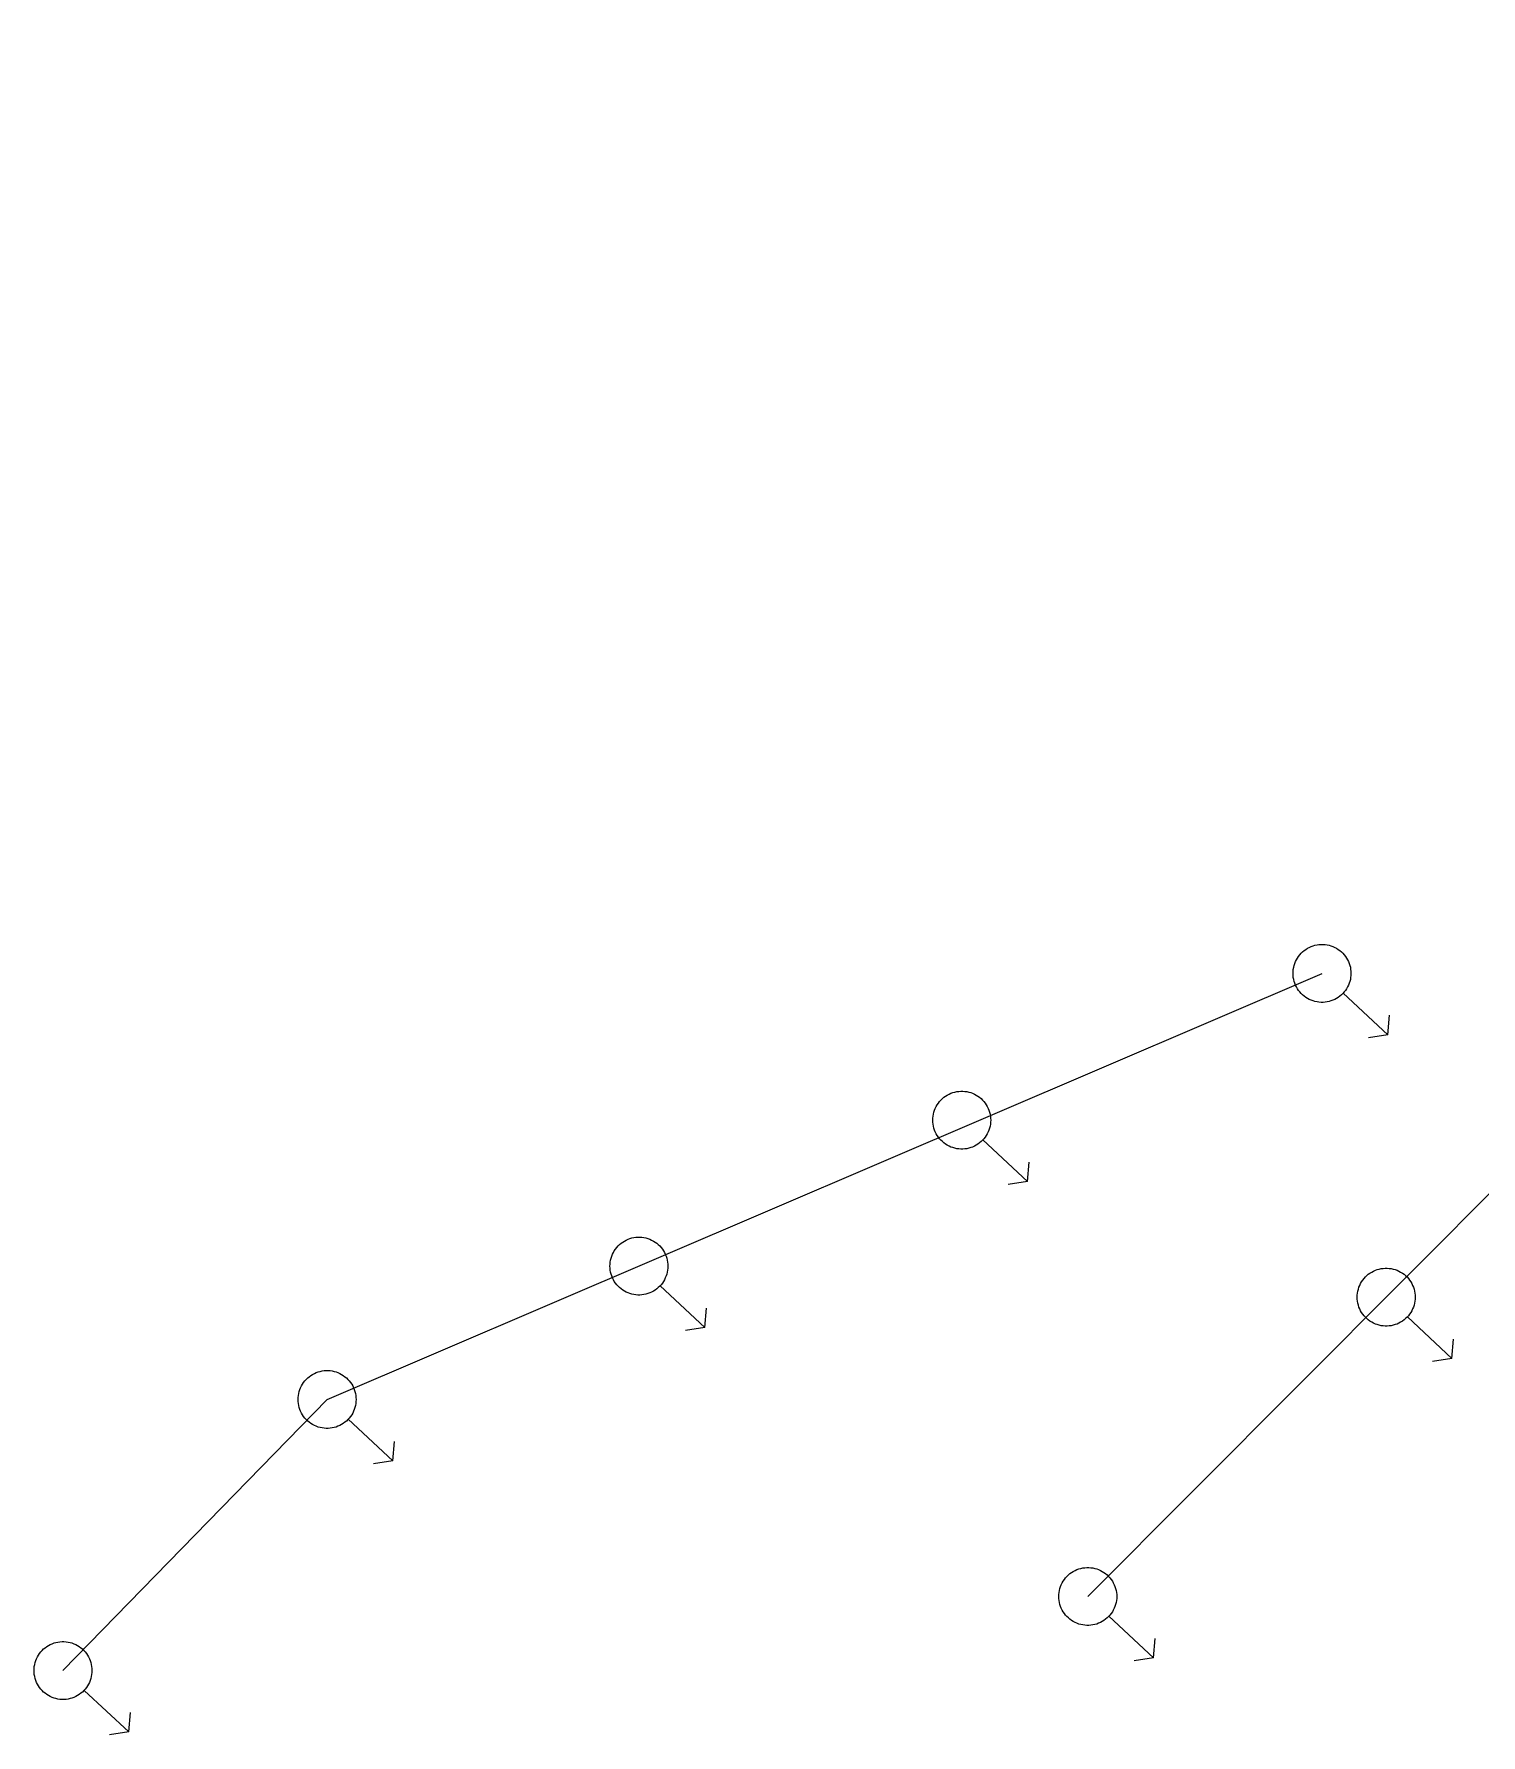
# Model space of a CAD drawing. Header units: inches. Extents: x 1390672 to 1398270, y 354915 to 360781.
# Drawn here: x 1393480.3 to 1393636, y 358082 to 358265.1 of the extents above; entities that cross this region are included whole.
import ezdxf

# ---------------------------------------------------------------- set-up
doc = ezdxf.new("R2010")
doc.units = ezdxf.units.IN
doc.header["$MEASUREMENT"] = 0

msp = doc.modelspace()

# ---------------------------------------------------------------- linework, layer by layer
for points in [[(1393593.69, 358096.94), (1393684.66, 358188.21), (1393767.2, 358265.12)], [(1393593.69, 358096.94), (1393684.66, 358188.21), (1393767.2, 358265.12)], [(1393622.01, 358164.01), (1393622.01, 358163.79), (1393621.98, 358163.57), (1393621.95, 358163.36), (1393621.89, 358163.15), (1393621.83, 358162.94), (1393621.74, 358162.74), (1393621.65, 358162.55), (1393621.54, 358162.36), (1393621.42, 358162.18), (1393621.28, 358162.01), (1393621.14, 358161.84), (1393620.98, 358161.69), (1393620.82, 358161.55), (1393620.64, 358161.42), (1393620.46, 358161.31), (1393620.26, 358161.21), (1393620.06, 358161.12), (1393619.86, 358161.04), (1393619.65, 358160.98), (1393619.44, 358160.94), (1393619.22, 358160.91), (1393619.01, 358160.89), (1393618.79, 358160.89), (1393618.57, 358160.91), (1393618.36, 358160.94), (1393618.14, 358160.98), (1393617.93, 358161.04), (1393617.73, 358161.12), (1393617.53, 358161.21), (1393617.34, 358161.31), (1393617.15, 358161.42), (1393616.98, 358161.55), (1393616.81, 358161.69), (1393616.65, 358161.84), (1393616.51, 358162.01), (1393616.38, 358162.18), (1393616.25, 358162.36), (1393616.15, 358162.55), (1393616.05, 358162.74), (1393615.97, 358162.94), (1393615.9, 358163.15), (1393615.85, 358163.36), (1393615.81, 358163.57), (1393615.79, 358163.79), (1393615.78, 358164.01), (1393615.79, 358164.23), (1393615.81, 358164.44), (1393615.85, 358164.66), (1393615.9, 358164.87), (1393615.97, 358165.07), (1393616.05, 358165.28), (1393616.15, 358165.47), (1393616.25, 358165.66), (1393616.38, 358165.84), (1393616.51, 358166.01), (1393616.65, 358166.17), (1393616.81, 358166.32), (1393616.98, 358166.46), (1393617.15, 358166.59), (1393617.34, 358166.71), (1393617.53, 358166.81), (1393617.73, 358166.9), (1393617.93, 358166.97), (1393618.14, 358167.03), (1393618.36, 358167.08), (1393618.57, 358167.11), (1393618.79, 358167.12), (1393619.01, 358167.12), (1393619.22, 358167.11), (1393619.44, 358167.08), (1393619.65, 358167.03), (1393619.86, 358166.97), (1393620.06, 358166.9), (1393620.26, 358166.81), (1393620.46, 358166.71), (1393620.64, 358166.59), (1393620.82, 358166.46), (1393620.98, 358166.32), (1393621.14, 358166.17), (1393621.28, 358166.01), (1393621.42, 358165.84), (1393621.54, 358165.66), (1393621.65, 358165.47), (1393621.74, 358165.28), (1393621.83, 358165.07), (1393621.89, 358164.87), (1393621.95, 358164.66), (1393621.98, 358164.44), (1393622.01, 358164.23), (1393622.01, 358164.01)], [(1393622.01, 358164.01), (1393622.01, 358163.79), (1393621.98, 358163.57), (1393621.95, 358163.36), (1393621.89, 358163.15), (1393621.83, 358162.94), (1393621.74, 358162.74), (1393621.65, 358162.55), (1393621.54, 358162.36), (1393621.42, 358162.18), (1393621.28, 358162.01), (1393621.14, 358161.84), (1393620.98, 358161.69), (1393620.82, 358161.55), (1393620.64, 358161.42), (1393620.46, 358161.31), (1393620.26, 358161.21), (1393620.06, 358161.12), (1393619.86, 358161.04), (1393619.65, 358160.98), (1393619.44, 358160.94), (1393619.22, 358160.91), (1393619.01, 358160.89), (1393618.79, 358160.89), (1393618.57, 358160.91), (1393618.36, 358160.94), (1393618.14, 358160.98), (1393617.93, 358161.04), (1393617.73, 358161.12), (1393617.53, 358161.21), (1393617.34, 358161.31), (1393617.15, 358161.42), (1393616.98, 358161.55), (1393616.81, 358161.69), (1393616.65, 358161.84), (1393616.51, 358162.01), (1393616.38, 358162.18), (1393616.25, 358162.36), (1393616.15, 358162.55), (1393616.05, 358162.74), (1393615.97, 358162.94), (1393615.9, 358163.15), (1393615.85, 358163.36), (1393615.81, 358163.57), (1393615.79, 358163.79), (1393615.78, 358164.01), (1393615.79, 358164.23), (1393615.81, 358164.44), (1393615.85, 358164.66), (1393615.9, 358164.87), (1393615.97, 358165.07), (1393616.05, 358165.28), (1393616.15, 358165.47), (1393616.25, 358165.66), (1393616.38, 358165.84), (1393616.51, 358166.01), (1393616.65, 358166.17), (1393616.81, 358166.32), (1393616.98, 358166.46), (1393617.15, 358166.59), (1393617.34, 358166.71), (1393617.53, 358166.81), (1393617.73, 358166.9), (1393617.93, 358166.97), (1393618.14, 358167.03), (1393618.36, 358167.08), (1393618.57, 358167.11), (1393618.79, 358167.12), (1393619.01, 358167.12), (1393619.22, 358167.11), (1393619.44, 358167.08), (1393619.65, 358167.03), (1393619.86, 358166.97), (1393620.06, 358166.9), (1393620.26, 358166.81), (1393620.46, 358166.71), (1393620.64, 358166.59), (1393620.82, 358166.46), (1393620.98, 358166.32), (1393621.14, 358166.17), (1393621.28, 358166.01), (1393621.42, 358165.84), (1393621.54, 358165.66), (1393621.65, 358165.47), (1393621.74, 358165.28), (1393621.83, 358165.07), (1393621.89, 358164.87), (1393621.95, 358164.66), (1393621.98, 358164.44), (1393622.01, 358164.23), (1393622.01, 358164.01)], [(1393483.41, 358088.97), (1393511.83, 358118.15), (1393618.9, 358164.01)], [(1393483.41, 358088.97), (1393511.83, 358118.15), (1393618.9, 358164.01)], [(1393621.17, 358161.88), (1393625.98, 358157.4)], [(1393621.17, 358161.88), (1393625.98, 358157.4)], [(1393625.98, 358157.4), (1393626.15, 358159.5)], [(1393625.98, 358157.4), (1393626.15, 358159.5)], [(1393625.98, 358157.4), (1393623.89, 358157.07)], [(1393625.98, 358157.4), (1393623.89, 358157.07)], [(1393583.25, 358148.21), (1393583.24, 358148), (1393583.22, 358147.78), (1393583.18, 358147.57), (1393583.13, 358147.35), (1393583.06, 358147.15), (1393582.98, 358146.95), (1393582.88, 358146.75), (1393582.77, 358146.56), (1393582.65, 358146.38), (1393582.52, 358146.21), (1393582.37, 358146.05), (1393582.22, 358145.9), (1393582.05, 358145.76), (1393581.87, 358145.63), (1393581.69, 358145.51), (1393581.5, 358145.41), (1393581.3, 358145.32), (1393581.09, 358145.25), (1393580.88, 358145.19), (1393580.67, 358145.14), (1393580.46, 358145.11), (1393580.24, 358145.1), (1393580.02, 358145.1), (1393579.8, 358145.11), (1393579.59, 358145.14), (1393579.38, 358145.19), (1393579.17, 358145.25), (1393578.96, 358145.32), (1393578.76, 358145.41), (1393578.57, 358145.51), (1393578.39, 358145.63), (1393578.21, 358145.76), (1393578.04, 358145.9), (1393577.89, 358146.05), (1393577.74, 358146.21), (1393577.61, 358146.38), (1393577.49, 358146.56), (1393577.38, 358146.75), (1393577.28, 358146.95), (1393577.2, 358147.15), (1393577.13, 358147.35), (1393577.08, 358147.57), (1393577.04, 358147.78), (1393577.02, 358148), (1393577.01, 358148.21), (1393577.02, 358148.43), (1393577.04, 358148.65), (1393577.08, 358148.86), (1393577.13, 358149.07), (1393577.2, 358149.28), (1393577.28, 358149.48), (1393577.38, 358149.68), (1393577.49, 358149.86), (1393577.61, 358150.04), (1393577.74, 358150.22), (1393577.89, 358150.38), (1393578.04, 358150.53), (1393578.21, 358150.67), (1393578.39, 358150.8), (1393578.57, 358150.91), (1393578.76, 358151.01), (1393578.96, 358151.1), (1393579.17, 358151.18), (1393579.38, 358151.24), (1393579.59, 358151.28), (1393579.8, 358151.31), (1393580.02, 358151.33), (1393580.24, 358151.33), (1393580.46, 358151.31), (1393580.67, 358151.28), (1393580.88, 358151.24), (1393581.09, 358151.18), (1393581.3, 358151.1), (1393581.5, 358151.01), (1393581.69, 358150.91), (1393581.87, 358150.8), (1393582.05, 358150.67), (1393582.22, 358150.53), (1393582.37, 358150.38), (1393582.52, 358150.22), (1393582.65, 358150.04), (1393582.77, 358149.86), (1393582.88, 358149.68), (1393582.98, 358149.48), (1393583.06, 358149.28), (1393583.13, 358149.07), (1393583.18, 358148.86), (1393583.22, 358148.65), (1393583.24, 358148.43), (1393583.25, 358148.21)], [(1393583.25, 358148.21), (1393583.24, 358148), (1393583.22, 358147.78), (1393583.18, 358147.57), (1393583.13, 358147.35), (1393583.06, 358147.15), (1393582.98, 358146.95), (1393582.88, 358146.75), (1393582.77, 358146.56), (1393582.65, 358146.38), (1393582.52, 358146.21), (1393582.37, 358146.05), (1393582.22, 358145.9), (1393582.05, 358145.76), (1393581.87, 358145.63), (1393581.69, 358145.51), (1393581.5, 358145.41), (1393581.3, 358145.32), (1393581.09, 358145.25), (1393580.88, 358145.19), (1393580.67, 358145.14), (1393580.46, 358145.11), (1393580.24, 358145.1), (1393580.02, 358145.1), (1393579.8, 358145.11), (1393579.59, 358145.14), (1393579.38, 358145.19), (1393579.17, 358145.25), (1393578.96, 358145.32), (1393578.76, 358145.41), (1393578.57, 358145.51), (1393578.39, 358145.63), (1393578.21, 358145.76), (1393578.04, 358145.9), (1393577.89, 358146.05), (1393577.74, 358146.21), (1393577.61, 358146.38), (1393577.49, 358146.56), (1393577.38, 358146.75), (1393577.28, 358146.95), (1393577.2, 358147.15), (1393577.13, 358147.35), (1393577.08, 358147.57), (1393577.04, 358147.78), (1393577.02, 358148), (1393577.01, 358148.21), (1393577.02, 358148.43), (1393577.04, 358148.65), (1393577.08, 358148.86), (1393577.13, 358149.07), (1393577.2, 358149.28), (1393577.28, 358149.48), (1393577.38, 358149.68), (1393577.49, 358149.86), (1393577.61, 358150.04), (1393577.74, 358150.22), (1393577.89, 358150.38), (1393578.04, 358150.53), (1393578.21, 358150.67), (1393578.39, 358150.8), (1393578.57, 358150.91), (1393578.76, 358151.01), (1393578.96, 358151.1), (1393579.17, 358151.18), (1393579.38, 358151.24), (1393579.59, 358151.28), (1393579.8, 358151.31), (1393580.02, 358151.33), (1393580.24, 358151.33), (1393580.46, 358151.31), (1393580.67, 358151.28), (1393580.88, 358151.24), (1393581.09, 358151.18), (1393581.3, 358151.1), (1393581.5, 358151.01), (1393581.69, 358150.91), (1393581.87, 358150.8), (1393582.05, 358150.67), (1393582.22, 358150.53), (1393582.37, 358150.38), (1393582.52, 358150.22), (1393582.65, 358150.04), (1393582.77, 358149.86), (1393582.88, 358149.68), (1393582.98, 358149.48), (1393583.06, 358149.28), (1393583.13, 358149.07), (1393583.18, 358148.86), (1393583.22, 358148.65), (1393583.24, 358148.43), (1393583.25, 358148.21)], [(1393582.4, 358146.08), (1393587.21, 358141.6)], [(1393582.4, 358146.08), (1393587.21, 358141.6)], [(1393587.21, 358141.6), (1393587.39, 358143.7)], [(1393587.21, 358141.6), (1393587.39, 358143.7)], [(1393587.21, 358141.6), (1393585.13, 358141.28)], [(1393587.21, 358141.6), (1393585.13, 358141.28)], [(1393548.5, 358132.5), (1393548.5, 358132.29), (1393548.47, 358132.07), (1393548.44, 358131.86), (1393548.38, 358131.65), (1393548.32, 358131.44), (1393548.23, 358131.24), (1393548.14, 358131.04), (1393548.03, 358130.85), (1393547.91, 358130.67), (1393547.78, 358130.5), (1393547.63, 358130.34), (1393547.47, 358130.19), (1393547.31, 358130.05), (1393547.13, 358129.92), (1393546.95, 358129.81), (1393546.75, 358129.7), (1393546.56, 358129.62), (1393546.35, 358129.54), (1393546.14, 358129.48), (1393545.93, 358129.44), (1393545.71, 358129.41), (1393545.5, 358129.39), (1393545.28, 358129.39), (1393545.06, 358129.41), (1393544.85, 358129.44), (1393544.63, 358129.48), (1393544.42, 358129.54), (1393544.22, 358129.62), (1393544.02, 358129.7), (1393543.83, 358129.81), (1393543.65, 358129.92), (1393543.47, 358130.05), (1393543.3, 358130.19), (1393543.15, 358130.34), (1393543, 358130.5), (1393542.87, 358130.67), (1393542.74, 358130.85), (1393542.64, 358131.04), (1393542.54, 358131.24), (1393542.46, 358131.44), (1393542.39, 358131.65), (1393542.34, 358131.86), (1393542.3, 358132.07), (1393542.28, 358132.29), (1393542.27, 358132.5), (1393542.28, 358132.72), (1393542.3, 358132.94), (1393542.34, 358133.15), (1393542.39, 358133.36), (1393542.46, 358133.57), (1393542.54, 358133.77), (1393542.64, 358133.97), (1393542.74, 358134.16), (1393542.87, 358134.34), (1393543, 358134.51), (1393543.15, 358134.67), (1393543.3, 358134.82), (1393543.47, 358134.96), (1393543.65, 358135.09), (1393543.83, 358135.2), (1393544.02, 358135.31), (1393544.22, 358135.39), (1393544.42, 358135.47), (1393544.63, 358135.53), (1393544.85, 358135.57), (1393545.06, 358135.6), (1393545.28, 358135.62), (1393545.5, 358135.62), (1393545.71, 358135.6), (1393545.93, 358135.57), (1393546.14, 358135.53), (1393546.35, 358135.47), (1393546.56, 358135.39), (1393546.75, 358135.31), (1393546.95, 358135.2), (1393547.13, 358135.09), (1393547.31, 358134.96), (1393547.47, 358134.82), (1393547.63, 358134.67), (1393547.78, 358134.51), (1393547.91, 358134.34), (1393548.03, 358134.16), (1393548.14, 358133.97), (1393548.23, 358133.77), (1393548.32, 358133.57), (1393548.38, 358133.36), (1393548.44, 358133.15), (1393548.47, 358132.94), (1393548.5, 358132.72), (1393548.5, 358132.5)], [(1393548.5, 358132.5), (1393548.5, 358132.29), (1393548.47, 358132.07), (1393548.44, 358131.86), (1393548.38, 358131.65), (1393548.32, 358131.44), (1393548.23, 358131.24), (1393548.14, 358131.04), (1393548.03, 358130.85), (1393547.91, 358130.67), (1393547.78, 358130.5), (1393547.63, 358130.34), (1393547.47, 358130.19), (1393547.31, 358130.05), (1393547.13, 358129.92), (1393546.95, 358129.81), (1393546.75, 358129.7), (1393546.56, 358129.62), (1393546.35, 358129.54), (1393546.14, 358129.48), (1393545.93, 358129.44), (1393545.71, 358129.41), (1393545.5, 358129.39), (1393545.28, 358129.39), (1393545.06, 358129.41), (1393544.85, 358129.44), (1393544.63, 358129.48), (1393544.42, 358129.54), (1393544.22, 358129.62), (1393544.02, 358129.7), (1393543.83, 358129.81), (1393543.65, 358129.92), (1393543.47, 358130.05), (1393543.3, 358130.19), (1393543.15, 358130.34), (1393543, 358130.5), (1393542.87, 358130.67), (1393542.74, 358130.85), (1393542.64, 358131.04), (1393542.54, 358131.24), (1393542.46, 358131.44), (1393542.39, 358131.65), (1393542.34, 358131.86), (1393542.3, 358132.07), (1393542.28, 358132.29), (1393542.27, 358132.5), (1393542.28, 358132.72), (1393542.3, 358132.94), (1393542.34, 358133.15), (1393542.39, 358133.36), (1393542.46, 358133.57), (1393542.54, 358133.77), (1393542.64, 358133.97), (1393542.74, 358134.16), (1393542.87, 358134.34), (1393543, 358134.51), (1393543.15, 358134.67), (1393543.3, 358134.82), (1393543.47, 358134.96), (1393543.65, 358135.09), (1393543.83, 358135.2), (1393544.02, 358135.31), (1393544.22, 358135.39), (1393544.42, 358135.47), (1393544.63, 358135.53), (1393544.85, 358135.57), (1393545.06, 358135.6), (1393545.28, 358135.62), (1393545.5, 358135.62), (1393545.71, 358135.6), (1393545.93, 358135.57), (1393546.14, 358135.53), (1393546.35, 358135.47), (1393546.56, 358135.39), (1393546.75, 358135.31), (1393546.95, 358135.2), (1393547.13, 358135.09), (1393547.31, 358134.96), (1393547.47, 358134.82), (1393547.63, 358134.67), (1393547.78, 358134.51), (1393547.91, 358134.34), (1393548.03, 358134.16), (1393548.14, 358133.97), (1393548.23, 358133.77), (1393548.32, 358133.57), (1393548.38, 358133.36), (1393548.44, 358133.15), (1393548.47, 358132.94), (1393548.5, 358132.72), (1393548.5, 358132.5)], [(1393628.92, 358129.16), (1393628.91, 358128.94), (1393628.89, 358128.73), (1393628.85, 358128.51), (1393628.8, 358128.3), (1393628.73, 358128.1), (1393628.65, 358127.89), (1393628.56, 358127.7), (1393628.45, 358127.51), (1393628.32, 358127.33), (1393628.19, 358127.16), (1393628.05, 358127), (1393627.89, 358126.85), (1393627.72, 358126.71), (1393627.55, 358126.58), (1393627.36, 358126.46), (1393627.17, 358126.36), (1393626.97, 358126.27), (1393626.77, 358126.2), (1393626.56, 358126.14), (1393626.34, 358126.09), (1393626.13, 358126.06), (1393625.91, 358126.05), (1393625.69, 358126.05), (1393625.48, 358126.06), (1393625.26, 358126.09), (1393625.05, 358126.14), (1393624.84, 358126.2), (1393624.64, 358126.27), (1393624.44, 358126.36), (1393624.25, 358126.46), (1393624.06, 358126.58), (1393623.88, 358126.71), (1393623.72, 358126.85), (1393623.56, 358127), (1393623.42, 358127.16), (1393623.28, 358127.33), (1393623.16, 358127.51), (1393623.05, 358127.7), (1393622.96, 358127.89), (1393622.87, 358128.1), (1393622.81, 358128.3), (1393622.75, 358128.51), (1393622.72, 358128.73), (1393622.69, 358128.94), (1393622.69, 358129.16), (1393622.69, 358129.38), (1393622.72, 358129.6), (1393622.75, 358129.81), (1393622.81, 358130.02), (1393622.87, 358130.23), (1393622.96, 358130.43), (1393623.05, 358130.62), (1393623.16, 358130.81), (1393623.28, 358130.99), (1393623.42, 358131.16), (1393623.56, 358131.33), (1393623.72, 358131.48), (1393623.88, 358131.62), (1393624.06, 358131.75), (1393624.25, 358131.86), (1393624.44, 358131.96), (1393624.64, 358132.05), (1393624.84, 358132.13), (1393625.05, 358132.19), (1393625.26, 358132.23), (1393625.48, 358132.26), (1393625.69, 358132.28), (1393625.91, 358132.28), (1393626.13, 358132.26), (1393626.34, 358132.23), (1393626.56, 358132.19), (1393626.77, 358132.13), (1393626.97, 358132.05), (1393627.17, 358131.96), (1393627.36, 358131.86), (1393627.55, 358131.75), (1393627.72, 358131.62), (1393627.89, 358131.48), (1393628.05, 358131.33), (1393628.19, 358131.16), (1393628.32, 358130.99), (1393628.45, 358130.81), (1393628.56, 358130.62), (1393628.65, 358130.43), (1393628.73, 358130.23), (1393628.8, 358130.02), (1393628.85, 358129.81), (1393628.89, 358129.6), (1393628.91, 358129.38), (1393628.92, 358129.16)], [(1393628.92, 358129.16), (1393628.91, 358128.94), (1393628.89, 358128.73), (1393628.85, 358128.51), (1393628.8, 358128.3), (1393628.73, 358128.1), (1393628.65, 358127.89), (1393628.56, 358127.7), (1393628.45, 358127.51), (1393628.32, 358127.33), (1393628.19, 358127.16), (1393628.05, 358127), (1393627.89, 358126.85), (1393627.72, 358126.71), (1393627.55, 358126.58), (1393627.36, 358126.46), (1393627.17, 358126.36), (1393626.97, 358126.27), (1393626.77, 358126.2), (1393626.56, 358126.14), (1393626.34, 358126.09), (1393626.13, 358126.06), (1393625.91, 358126.05), (1393625.69, 358126.05), (1393625.48, 358126.06), (1393625.26, 358126.09), (1393625.05, 358126.14), (1393624.84, 358126.2), (1393624.64, 358126.27), (1393624.44, 358126.36), (1393624.25, 358126.46), (1393624.06, 358126.58), (1393623.88, 358126.71), (1393623.72, 358126.85), (1393623.56, 358127), (1393623.42, 358127.16), (1393623.28, 358127.33), (1393623.16, 358127.51), (1393623.05, 358127.7), (1393622.96, 358127.89), (1393622.87, 358128.1), (1393622.81, 358128.3), (1393622.75, 358128.51), (1393622.72, 358128.73), (1393622.69, 358128.94), (1393622.69, 358129.16), (1393622.69, 358129.38), (1393622.72, 358129.6), (1393622.75, 358129.81), (1393622.81, 358130.02), (1393622.87, 358130.23), (1393622.96, 358130.43), (1393623.05, 358130.62), (1393623.16, 358130.81), (1393623.28, 358130.99), (1393623.42, 358131.16), (1393623.56, 358131.33), (1393623.72, 358131.48), (1393623.88, 358131.62), (1393624.06, 358131.75), (1393624.25, 358131.86), (1393624.44, 358131.96), (1393624.64, 358132.05), (1393624.84, 358132.13), (1393625.05, 358132.19), (1393625.26, 358132.23), (1393625.48, 358132.26), (1393625.69, 358132.28), (1393625.91, 358132.28), (1393626.13, 358132.26), (1393626.34, 358132.23), (1393626.56, 358132.19), (1393626.77, 358132.13), (1393626.97, 358132.05), (1393627.17, 358131.96), (1393627.36, 358131.86), (1393627.55, 358131.75), (1393627.72, 358131.62), (1393627.89, 358131.48), (1393628.05, 358131.33), (1393628.19, 358131.16), (1393628.32, 358130.99), (1393628.45, 358130.81), (1393628.56, 358130.62), (1393628.65, 358130.43), (1393628.73, 358130.23), (1393628.8, 358130.02), (1393628.85, 358129.81), (1393628.89, 358129.6), (1393628.91, 358129.38), (1393628.92, 358129.16)], [(1393547.66, 358130.37), (1393552.47, 358125.89)], [(1393547.66, 358130.37), (1393552.47, 358125.89)], [(1393552.47, 358125.89), (1393552.65, 358127.99)], [(1393552.47, 358125.89), (1393552.65, 358127.99)], [(1393552.47, 358125.89), (1393550.39, 358125.57)], [(1393552.47, 358125.89), (1393550.39, 358125.57)], [(1393628.08, 358127.03), (1393632.88, 358122.55)], [(1393628.08, 358127.03), (1393632.88, 358122.55)], [(1393632.88, 358122.55), (1393633.06, 358124.65)], [(1393632.88, 358122.55), (1393633.06, 358124.65)], [(1393632.88, 358122.55), (1393630.8, 358122.22)], [(1393632.88, 358122.55), (1393630.8, 358122.22)], [(1393514.95, 358118.15), (1393514.94, 358117.93), (1393514.92, 358117.71), (1393514.88, 358117.5), (1393514.83, 358117.29), (1393514.76, 358117.08), (1393514.68, 358116.88), (1393514.59, 358116.68), (1393514.48, 358116.49), (1393514.36, 358116.31), (1393514.22, 358116.14), (1393514.08, 358115.98), (1393513.92, 358115.83), (1393513.75, 358115.69), (1393513.58, 358115.56), (1393513.39, 358115.45), (1393513.2, 358115.34), (1393513, 358115.26), (1393512.8, 358115.18), (1393512.59, 358115.12), (1393512.38, 358115.08), (1393512.16, 358115.05), (1393511.94, 358115.03), (1393511.73, 358115.03), (1393511.51, 358115.05), (1393511.29, 358115.08), (1393511.08, 358115.12), (1393510.87, 358115.18), (1393510.67, 358115.26), (1393510.47, 358115.34), (1393510.28, 358115.45), (1393510.09, 358115.56), (1393509.92, 358115.69), (1393509.75, 358115.83), (1393509.59, 358115.98), (1393509.45, 358116.14), (1393509.31, 358116.31), (1393509.19, 358116.49), (1393509.08, 358116.68), (1393508.99, 358116.88), (1393508.91, 358117.08), (1393508.84, 358117.29), (1393508.79, 358117.5), (1393508.75, 358117.71), (1393508.73, 358117.93), (1393508.72, 358118.15), (1393508.73, 358118.36), (1393508.75, 358118.58), (1393508.79, 358118.79), (1393508.84, 358119.01), (1393508.91, 358119.21), (1393508.99, 358119.41), (1393509.08, 358119.61), (1393509.19, 358119.8), (1393509.31, 358119.98), (1393509.45, 358120.15), (1393509.59, 358120.31), (1393509.75, 358120.46), (1393509.92, 358120.6), (1393510.09, 358120.73), (1393510.28, 358120.85), (1393510.47, 358120.95), (1393510.67, 358121.04), (1393510.87, 358121.11), (1393511.08, 358121.17), (1393511.29, 358121.22), (1393511.51, 358121.25), (1393511.73, 358121.26), (1393511.94, 358121.26), (1393512.16, 358121.25), (1393512.38, 358121.22), (1393512.59, 358121.17), (1393512.8, 358121.11), (1393513, 358121.04), (1393513.2, 358120.95), (1393513.39, 358120.85), (1393513.58, 358120.73), (1393513.75, 358120.6), (1393513.92, 358120.46), (1393514.08, 358120.31), (1393514.22, 358120.15), (1393514.36, 358119.98), (1393514.48, 358119.8), (1393514.59, 358119.61), (1393514.68, 358119.41), (1393514.76, 358119.21), (1393514.83, 358119.01), (1393514.88, 358118.79), (1393514.92, 358118.58), (1393514.94, 358118.36), (1393514.95, 358118.15)], [(1393514.95, 358118.15), (1393514.94, 358117.93), (1393514.92, 358117.71), (1393514.88, 358117.5), (1393514.83, 358117.29), (1393514.76, 358117.08), (1393514.68, 358116.88), (1393514.59, 358116.68), (1393514.48, 358116.49), (1393514.36, 358116.31), (1393514.22, 358116.14), (1393514.08, 358115.98), (1393513.92, 358115.83), (1393513.75, 358115.69), (1393513.58, 358115.56), (1393513.39, 358115.45), (1393513.2, 358115.34), (1393513, 358115.26), (1393512.8, 358115.18), (1393512.59, 358115.12), (1393512.38, 358115.08), (1393512.16, 358115.05), (1393511.94, 358115.03), (1393511.73, 358115.03), (1393511.51, 358115.05), (1393511.29, 358115.08), (1393511.08, 358115.12), (1393510.87, 358115.18), (1393510.67, 358115.26), (1393510.47, 358115.34), (1393510.28, 358115.45), (1393510.09, 358115.56), (1393509.92, 358115.69), (1393509.75, 358115.83), (1393509.59, 358115.98), (1393509.45, 358116.14), (1393509.31, 358116.31), (1393509.19, 358116.49), (1393509.08, 358116.68), (1393508.99, 358116.88), (1393508.91, 358117.08), (1393508.84, 358117.29), (1393508.79, 358117.5), (1393508.75, 358117.71), (1393508.73, 358117.93), (1393508.72, 358118.15), (1393508.73, 358118.36), (1393508.75, 358118.58), (1393508.79, 358118.79), (1393508.84, 358119.01), (1393508.91, 358119.21), (1393508.99, 358119.41), (1393509.08, 358119.61), (1393509.19, 358119.8), (1393509.31, 358119.98), (1393509.45, 358120.15), (1393509.59, 358120.31), (1393509.75, 358120.46), (1393509.92, 358120.6), (1393510.09, 358120.73), (1393510.28, 358120.85), (1393510.47, 358120.95), (1393510.67, 358121.04), (1393510.87, 358121.11), (1393511.08, 358121.17), (1393511.29, 358121.22), (1393511.51, 358121.25), (1393511.73, 358121.26), (1393511.94, 358121.26), (1393512.16, 358121.25), (1393512.38, 358121.22), (1393512.59, 358121.17), (1393512.8, 358121.11), (1393513, 358121.04), (1393513.2, 358120.95), (1393513.39, 358120.85), (1393513.58, 358120.73), (1393513.75, 358120.6), (1393513.92, 358120.46), (1393514.08, 358120.31), (1393514.22, 358120.15), (1393514.36, 358119.98), (1393514.48, 358119.8), (1393514.59, 358119.61), (1393514.68, 358119.41), (1393514.76, 358119.21), (1393514.83, 358119.01), (1393514.88, 358118.79), (1393514.92, 358118.58), (1393514.94, 358118.36), (1393514.95, 358118.15)], [(1393514.11, 358116.01), (1393518.91, 358111.53)], [(1393514.11, 358116.01), (1393518.91, 358111.53)], [(1393518.91, 358111.53), (1393519.09, 358113.63)], [(1393518.91, 358111.53), (1393519.09, 358113.63)], [(1393518.91, 358111.53), (1393516.83, 358111.21)], [(1393518.91, 358111.53), (1393516.83, 358111.21)], [(1393596.81, 358096.94), (1393596.8, 358096.73), (1393596.78, 358096.51), (1393596.74, 358096.3), (1393596.69, 358096.09), (1393596.62, 358095.88), (1393596.54, 358095.68), (1393596.44, 358095.48), (1393596.34, 358095.29), (1393596.21, 358095.11), (1393596.08, 358094.94), (1393595.93, 358094.78), (1393595.78, 358094.63), (1393595.61, 358094.49), (1393595.43, 358094.36), (1393595.25, 358094.25), (1393595.06, 358094.14), (1393594.86, 358094.06), (1393594.66, 358093.98), (1393594.45, 358093.92), (1393594.23, 358093.88), (1393594.02, 358093.85), (1393593.8, 358093.83), (1393593.58, 358093.83), (1393593.37, 358093.85), (1393593.15, 358093.88), (1393592.94, 358093.92), (1393592.73, 358093.98), (1393592.52, 358094.06), (1393592.33, 358094.14), (1393592.13, 358094.25), (1393591.95, 358094.36), (1393591.77, 358094.49), (1393591.61, 358094.63), (1393591.45, 358094.78), (1393591.3, 358094.94), (1393591.17, 358095.11), (1393591.05, 358095.29), (1393590.94, 358095.48), (1393590.84, 358095.68), (1393590.76, 358095.88), (1393590.7, 358096.09), (1393590.64, 358096.3), (1393590.61, 358096.51), (1393590.58, 358096.73), (1393590.58, 358096.94), (1393590.58, 358097.16), (1393590.61, 358097.38), (1393590.64, 358097.59), (1393590.7, 358097.8), (1393590.76, 358098.01), (1393590.84, 358098.21), (1393590.94, 358098.41), (1393591.05, 358098.6), (1393591.17, 358098.78), (1393591.3, 358098.95), (1393591.45, 358099.11), (1393591.61, 358099.26), (1393591.77, 358099.4), (1393591.95, 358099.53), (1393592.13, 358099.64), (1393592.33, 358099.75), (1393592.52, 358099.83), (1393592.73, 358099.91), (1393592.94, 358099.97), (1393593.15, 358100.01), (1393593.37, 358100.04), (1393593.58, 358100.06), (1393593.8, 358100.06), (1393594.02, 358100.04), (1393594.23, 358100.01), (1393594.45, 358099.97), (1393594.66, 358099.91), (1393594.86, 358099.83), (1393595.06, 358099.75), (1393595.25, 358099.64), (1393595.43, 358099.53), (1393595.61, 358099.4), (1393595.78, 358099.26), (1393595.93, 358099.11), (1393596.08, 358098.95), (1393596.21, 358098.78), (1393596.34, 358098.6), (1393596.44, 358098.41), (1393596.54, 358098.21), (1393596.62, 358098.01), (1393596.69, 358097.8), (1393596.74, 358097.59), (1393596.78, 358097.38), (1393596.8, 358097.16), (1393596.81, 358096.94)], [(1393596.81, 358096.94), (1393596.8, 358096.73), (1393596.78, 358096.51), (1393596.74, 358096.3), (1393596.69, 358096.09), (1393596.62, 358095.88), (1393596.54, 358095.68), (1393596.44, 358095.48), (1393596.34, 358095.29), (1393596.21, 358095.11), (1393596.08, 358094.94), (1393595.93, 358094.78), (1393595.78, 358094.63), (1393595.61, 358094.49), (1393595.43, 358094.36), (1393595.25, 358094.25), (1393595.06, 358094.14), (1393594.86, 358094.06), (1393594.66, 358093.98), (1393594.45, 358093.92), (1393594.23, 358093.88), (1393594.02, 358093.85), (1393593.8, 358093.83), (1393593.58, 358093.83), (1393593.37, 358093.85), (1393593.15, 358093.88), (1393592.94, 358093.92), (1393592.73, 358093.98), (1393592.52, 358094.06), (1393592.33, 358094.14), (1393592.13, 358094.25), (1393591.95, 358094.36), (1393591.77, 358094.49), (1393591.61, 358094.63), (1393591.45, 358094.78), (1393591.3, 358094.94), (1393591.17, 358095.11), (1393591.05, 358095.29), (1393590.94, 358095.48), (1393590.84, 358095.68), (1393590.76, 358095.88), (1393590.7, 358096.09), (1393590.64, 358096.3), (1393590.61, 358096.51), (1393590.58, 358096.73), (1393590.58, 358096.94), (1393590.58, 358097.16), (1393590.61, 358097.38), (1393590.64, 358097.59), (1393590.7, 358097.8), (1393590.76, 358098.01), (1393590.84, 358098.21), (1393590.94, 358098.41), (1393591.05, 358098.6), (1393591.17, 358098.78), (1393591.3, 358098.95), (1393591.45, 358099.11), (1393591.61, 358099.26), (1393591.77, 358099.4), (1393591.95, 358099.53), (1393592.13, 358099.64), (1393592.33, 358099.75), (1393592.52, 358099.83), (1393592.73, 358099.91), (1393592.94, 358099.97), (1393593.15, 358100.01), (1393593.37, 358100.04), (1393593.58, 358100.06), (1393593.8, 358100.06), (1393594.02, 358100.04), (1393594.23, 358100.01), (1393594.45, 358099.97), (1393594.66, 358099.91), (1393594.86, 358099.83), (1393595.06, 358099.75), (1393595.25, 358099.64), (1393595.43, 358099.53), (1393595.61, 358099.4), (1393595.78, 358099.26), (1393595.93, 358099.11), (1393596.08, 358098.95), (1393596.21, 358098.78), (1393596.34, 358098.6), (1393596.44, 358098.41), (1393596.54, 358098.21), (1393596.62, 358098.01), (1393596.69, 358097.8), (1393596.74, 358097.59), (1393596.78, 358097.38), (1393596.8, 358097.16), (1393596.81, 358096.94)], [(1393595.97, 358094.81), (1393600.77, 358090.33)], [(1393595.97, 358094.81), (1393600.77, 358090.33)], [(1393486.53, 358088.97), (1393486.52, 358088.75), (1393486.5, 358088.54), (1393486.46, 358088.32), (1393486.41, 358088.11), (1393486.34, 358087.91), (1393486.26, 358087.7), (1393486.17, 358087.51), (1393486.06, 358087.32), (1393485.94, 358087.14), (1393485.8, 358086.97), (1393485.66, 358086.81), (1393485.5, 358086.66), (1393485.33, 358086.52), (1393485.16, 358086.39), (1393484.97, 358086.27), (1393484.78, 358086.17), (1393484.58, 358086.08), (1393484.38, 358086.01), (1393484.17, 358085.95), (1393483.96, 358085.9), (1393483.74, 358085.87), (1393483.52, 358085.86), (1393483.31, 358085.86), (1393483.09, 358085.87), (1393482.87, 358085.9), (1393482.66, 358085.95), (1393482.45, 358086.01), (1393482.25, 358086.08), (1393482.05, 358086.17), (1393481.86, 358086.27), (1393481.67, 358086.39), (1393481.5, 358086.52), (1393481.33, 358086.66), (1393481.17, 358086.81), (1393481.03, 358086.97), (1393480.89, 358087.14), (1393480.77, 358087.32), (1393480.66, 358087.51), (1393480.57, 358087.7), (1393480.49, 358087.91), (1393480.42, 358088.11), (1393480.37, 358088.32), (1393480.33, 358088.54), (1393480.31, 358088.75), (1393480.3, 358088.97), (1393480.31, 358089.19), (1393480.33, 358089.41), (1393480.37, 358089.62), (1393480.42, 358089.83), (1393480.49, 358090.04), (1393480.57, 358090.24), (1393480.66, 358090.43), (1393480.77, 358090.62), (1393480.89, 358090.8), (1393481.03, 358090.98), (1393481.17, 358091.14), (1393481.33, 358091.29), (1393481.5, 358091.43), (1393481.67, 358091.56), (1393481.86, 358091.67), (1393482.05, 358091.77), (1393482.25, 358091.86), (1393482.45, 358091.94), (1393482.66, 358092), (1393482.87, 358092.04), (1393483.09, 358092.07), (1393483.31, 358092.09), (1393483.52, 358092.09), (1393483.74, 358092.07), (1393483.96, 358092.04), (1393484.17, 358092), (1393484.38, 358091.94), (1393484.58, 358091.86), (1393484.78, 358091.77), (1393484.97, 358091.67), (1393485.16, 358091.56), (1393485.33, 358091.43), (1393485.5, 358091.29), (1393485.66, 358091.14), (1393485.8, 358090.98), (1393485.94, 358090.8), (1393486.06, 358090.62), (1393486.17, 358090.43), (1393486.26, 358090.24), (1393486.34, 358090.04), (1393486.41, 358089.83), (1393486.46, 358089.62), (1393486.5, 358089.41), (1393486.52, 358089.19), (1393486.53, 358088.97)], [(1393486.53, 358088.97), (1393486.52, 358088.75), (1393486.5, 358088.54), (1393486.46, 358088.32), (1393486.41, 358088.11), (1393486.34, 358087.91), (1393486.26, 358087.7), (1393486.17, 358087.51), (1393486.06, 358087.32), (1393485.94, 358087.14), (1393485.8, 358086.97), (1393485.66, 358086.81), (1393485.5, 358086.66), (1393485.33, 358086.52), (1393485.16, 358086.39), (1393484.97, 358086.27), (1393484.78, 358086.17), (1393484.58, 358086.08), (1393484.38, 358086.01), (1393484.17, 358085.95), (1393483.96, 358085.9), (1393483.74, 358085.87), (1393483.52, 358085.86), (1393483.31, 358085.86), (1393483.09, 358085.87), (1393482.87, 358085.9), (1393482.66, 358085.95), (1393482.45, 358086.01), (1393482.25, 358086.08), (1393482.05, 358086.17), (1393481.86, 358086.27), (1393481.67, 358086.39), (1393481.5, 358086.52), (1393481.33, 358086.66), (1393481.17, 358086.81), (1393481.03, 358086.97), (1393480.89, 358087.14), (1393480.77, 358087.32), (1393480.66, 358087.51), (1393480.57, 358087.7), (1393480.49, 358087.91), (1393480.42, 358088.11), (1393480.37, 358088.32), (1393480.33, 358088.54), (1393480.31, 358088.75), (1393480.3, 358088.97), (1393480.31, 358089.19), (1393480.33, 358089.41), (1393480.37, 358089.62), (1393480.42, 358089.83), (1393480.49, 358090.04), (1393480.57, 358090.24), (1393480.66, 358090.43), (1393480.77, 358090.62), (1393480.89, 358090.8), (1393481.03, 358090.98), (1393481.17, 358091.14), (1393481.33, 358091.29), (1393481.5, 358091.43), (1393481.67, 358091.56), (1393481.86, 358091.67), (1393482.05, 358091.77), (1393482.25, 358091.86), (1393482.45, 358091.94), (1393482.66, 358092), (1393482.87, 358092.04), (1393483.09, 358092.07), (1393483.31, 358092.09), (1393483.52, 358092.09), (1393483.74, 358092.07), (1393483.96, 358092.04), (1393484.17, 358092), (1393484.38, 358091.94), (1393484.58, 358091.86), (1393484.78, 358091.77), (1393484.97, 358091.67), (1393485.16, 358091.56), (1393485.33, 358091.43), (1393485.5, 358091.29), (1393485.66, 358091.14), (1393485.8, 358090.98), (1393485.94, 358090.8), (1393486.06, 358090.62), (1393486.17, 358090.43), (1393486.26, 358090.24), (1393486.34, 358090.04), (1393486.41, 358089.83), (1393486.46, 358089.62), (1393486.5, 358089.41), (1393486.52, 358089.19), (1393486.53, 358088.97)], [(1393600.77, 358090.33), (1393600.95, 358092.43)], [(1393600.77, 358090.33), (1393600.95, 358092.43)], [(1393600.77, 358090.33), (1393598.69, 358090.01)], [(1393600.77, 358090.33), (1393598.69, 358090.01)], [(1393485.69, 358086.84), (1393490.49, 358082.36)], [(1393485.69, 358086.84), (1393490.49, 358082.36)], [(1393490.49, 358082.36), (1393490.67, 358084.46)], [(1393490.49, 358082.36), (1393490.67, 358084.46)], [(1393490.49, 358082.36), (1393488.41, 358082.04)], [(1393490.49, 358082.36), (1393488.41, 358082.04)]]:
    msp.add_lwpolyline(points)

doc.saveas('drawing.dxf')
